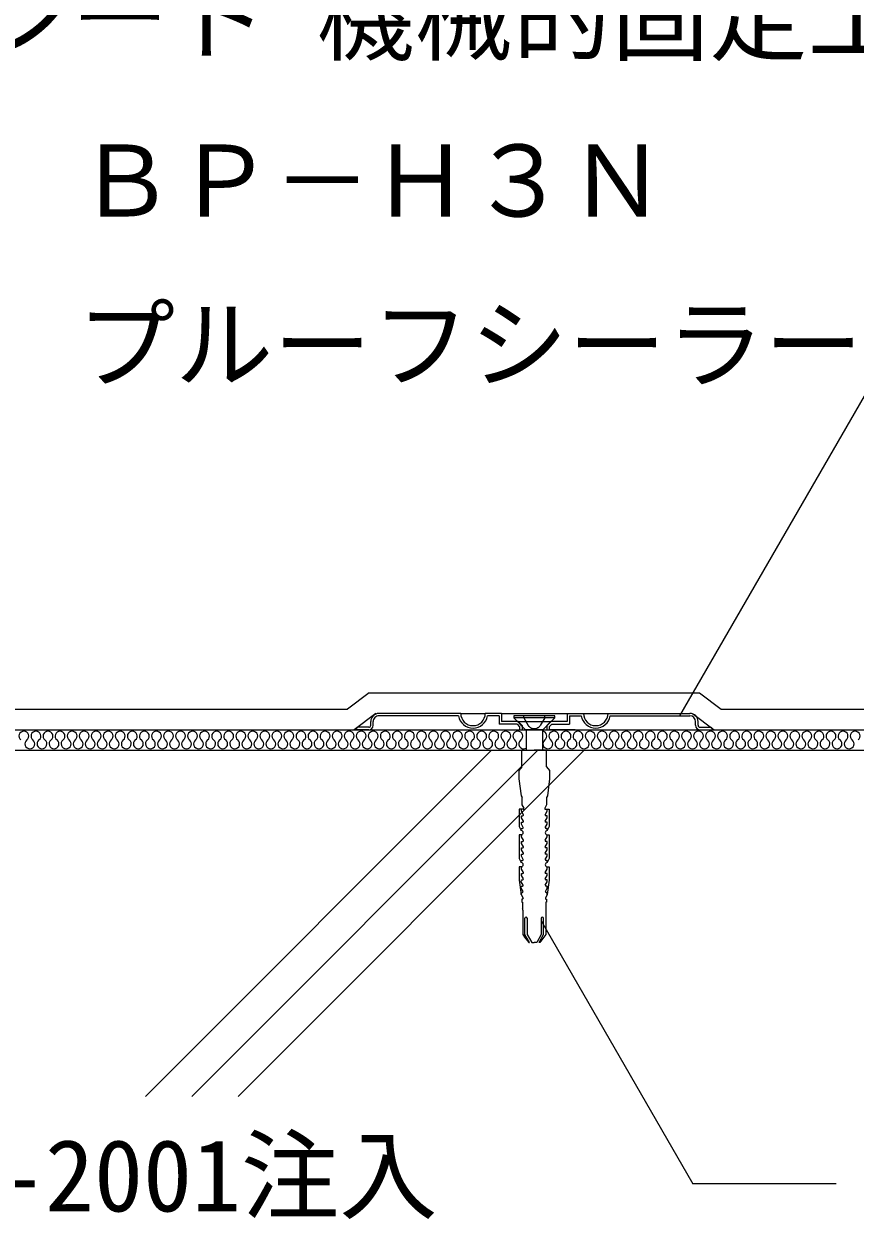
# Model space of a CAD drawing. Units: millimetres, scale not verified. Extents: x -615 to 665, y -971 to 997.
# Drawn here: x -169.4 to 33.7, y -741.9 to -449.9 of the extents above; entities that cross this region are included whole.
import ezdxf
from ezdxf.enums import TextEntityAlignment as Align

# ---------------------------------------------------------------- set-up
doc = ezdxf.new("R2010")
doc.units = ezdxf.units.MM
doc.header["$LTSCALE"] = 8
doc.linetypes.add('DASHED3', pattern=[4, 3, -1])
for name, color, linetype in [('4-2', 7, 'Continuous'), ('4-4', 2, 'Continuous'), ('4-6', 2, 'Continuous'), ('4-7', 7, 'Continuous'), ('4-A', 7, 'Continuous'), ('4-D', 4, 'Continuous'), ('4-E', 4, 'Continuous')]:
    doc.layers.add(name, color=color, linetype=linetype)
doc.styles.add('ＭＳ ゴシック', font='')
doc.styles.get('ＭＳ ゴシック').set_extended_font_data('MS Gothic')

msp = doc.modelspace()

# ---------------------------------------------------------------- linework, layer by layer
at = {"layer": '4-2'}
for p, q in [((-83.409, -618.311), (-88.699, -622.311)), ((-6.001, -618.311), (-0.71, -622.311)), ((-308.536, -622.311), (545.295, -622.311)), ((-344.705, -627.311), (545.295, -627.311))]:
    msp.add_line(p, q, dxfattribs=at)
at = {"layer": '4-4'}
for p, q in [((-85.087, -613.311), (-90.377, -617.311)), ((-85.087, -613.311), (-4.323, -613.311)), ((-4.323, -613.311), (0.967, -617.311)), ((-228.24, -617.311), (-90.377, -617.311)), ((0.967, -617.311), (545.295, -617.311))]:
    msp.add_line(p, q, dxfattribs=at)
at = {"layer": '4-6'}
for p, q in [((-62.67, -618.311), (-82.67, -618.311)), ((-63.22, -618.911), (-82.67, -618.911)), ((-62.67, -618.311), (-56.67, -618.311)), ((-52.67, -618.311), (-56.67, -618.311)), ((-53.27, -618.911), (-56.121, -618.911)), ((-53.27, -618.911), (-53.27, -620.911)), ((-52.67, -618.311), (-36.67, -618.311)), ((-52.67, -618.311), (-52.67, -620.311)), ((-36.67, -618.311), (-32.67, -618.311)), ((-36.07, -618.911), (-33.22, -618.911)), ((-36.07, -618.911), (-36.07, -620.911)), ((-32.67, -618.311), (-26.67, -618.311)), ((-26.67, -618.311), (-6.67, -618.311)), ((-26.121, -618.911), (-6.67, -618.911)), ((-85.17, -621.711), (-87.67, -621.711)), ((-84.67, -621.211), (-84.67, -620.311)), ((-84.07, -621.211), (-84.07, -620.311)), ((-48.919, -620.911), (-53.27, -620.911)), ((-48.67, -620.311), (-52.67, -620.311)), ((-48.919, -620.911), (-48.27, -621.559)), ((-48.67, -620.311), (-47.67, -621.311)), ((-48.67, -620.311), (-40.67, -620.311)), ((-48.27, -621.559), (-48.27, -622.311)), ((-47.67, -621.311), (-47.67, -622.311)), ((-40.422, -620.911), (-41.07, -621.559)), ((-41.07, -621.559), (-41.07, -622.311)), ((-40.422, -620.911), (-36.07, -620.911)), ((-5.27, -621.211), (-5.27, -620.311)), ((-4.67, -621.211), (-4.67, -620.311)), ((-4.17, -621.711), (-1.67, -621.711)), ((-88.17, -622.311), (-88.17, -622.211)), ((-85.17, -622.311), (-88.17, -622.311)), ((-85.17, -622.311), (-18.766, -622.311)), ((-34.741, -622.311), (-41.07, -622.311)), ((-18.766, -622.311), (-1.17, -622.311)), ((-1.17, -622.311), (-1.17, -622.211))]:
    msp.add_line(p, q, dxfattribs=at)
msp.add_lwpolyline([(-36.67, -618.311), (-36.67, -620.311), (-40.67, -620.311), (-41.67, -621.311), (-41.67, -622.311)], dxfattribs=at)
for centre, radius, start, end in [((-82.67, -620.311), 2, 89.99999, 179.99999), ((-82.67, -620.311), 1.4, 89.99999, 179.99999), ((-59.67, -618.311), 3.6, 189.59406, 350.40592), ((-59.67, -618.311), 3, 179.99999, 359.99999), ((-29.67, -618.311), 3.6, 189.59406, 350.40592), ((-29.67, -618.311), 3, 179.99999, 359.99999), ((-6.67, -620.311), 2, 359.99999, 89.99999), ((-6.67, -620.311), 1.4, 359.99999, 89.99999), ((-87.67, -622.211), 0.5, 89.99999, 179.99999), ((-85.17, -621.211), 1.1, 269.99999, 359.99999), ((-85.17, -621.211), 0.5, 269.99999, 359.99999), ((-4.17, -621.211), 1.1, 179.99999, 269.99999), ((-4.17, -621.211), 0.5, 179.99999, 269.99999), ((-1.67, -622.211), 0.5, 359.99999, 89.99999)]:
    msp.add_arc(centre, radius, start, end, dxfattribs=at)
at = {"layer": '4-7'}
for p, q in [((-49.705, -618.936), (-49.705, -619.436)), ((-49.705, -619.436), (-46.83, -622.311)), ((-39.705, -619.436), (-49.705, -619.436)), ((-39.705, -619.436), (-42.58, -622.311)), ((-42.58, -622.311), (-46.83, -622.311)), ((-46.705, -622.311), (-46.705, -627.311)), ((-42.705, -622.311), (-42.705, -627.311)), ((-47.874, -646.935), (-47.874, -646.935)), ((-47.874, -646.935), (-47.874, -646.935)), ((-41.536, -646.935), (-41.536, -646.935)), ((-41.536, -646.935), (-41.536, -646.935)), ((-47.874, -662.602), (-47.441, -663.426)), ((-41.536, -662.602), (-41.969, -663.426))]:
    msp.add_line(p, q, dxfattribs=at)
at = {"layer": '4-7', "linetype": 'DASHED3'}
for p, q in [((-47.255, -619.436), (-47.255, -618.936)), ((-42.155, -619.436), (-42.155, -618.936)), ((-47.255, -619.436), (-46.172, -621.311)), ((-42.155, -619.436), (-43.237, -621.311))]:
    msp.add_line(p, q, dxfattribs=at)
at = {"layer": '4-7'}
for points in [[(-39.705, -619.436), (-39.705, -618.936), (-49.705, -618.936)], [(-47.705, -631.406), (-47.705, -627.311), (-44.705, -627.311)], [(-41.705, -631.406), (-41.705, -627.311), (-44.705, -627.311)], [(-47.705, -631.406), (-48.455, -632.231), (-48.455, -634.329), (-47.907, -638.447), (-47.665, -638.854), (-47.705, -638.854), (-47.705, -640.668), (-47.272, -641.493)], [(-41.705, -631.406), (-40.955, -632.231), (-40.955, -634.329), (-41.503, -638.447), (-41.745, -638.854), (-41.705, -638.854), (-41.705, -640.668), (-42.138, -641.493)], [(-47.402, -641.74), (-48.38, -641.74), (-48.38, -645.974), (-47.878, -646.935), (-47.874, -646.935)], [(-47.333, -643.06), (-47.841, -642.235), (-47.841, -641.74)], [(-42.076, -643.06), (-41.569, -642.235), (-41.569, -641.74)], [(-42.008, -641.74), (-41.03, -641.74), (-41.03, -645.974), (-41.531, -646.935), (-41.536, -646.935)], [(-47.333, -644.626), (-47.841, -643.802), (-47.841, -643.324), (-47.492, -643.307)], [(-47.39, -646.193), (-47.841, -645.368), (-47.841, -644.891), (-47.493, -644.874)], [(-42.076, -644.626), (-41.569, -643.802), (-41.569, -643.324), (-41.918, -643.307)], [(-42.019, -646.193), (-41.569, -645.368), (-41.569, -644.891), (-41.917, -644.874)], [(-47.841, -648.007), (-48.38, -648.007), (-48.38, -653.804), (-47.874, -654.768)], [(-47.874, -646.935), (-47.87, -646.458), (-47.552, -646.44)], [(-47.333, -649.326), (-47.841, -648.502), (-47.841, -648.007)], [(-42.076, -649.326), (-41.569, -648.502), (-41.569, -648.007)], [(-41.536, -646.935), (-41.54, -646.458), (-41.857, -646.44)], [(-41.569, -648.007), (-41.03, -648.007), (-41.03, -653.804), (-41.536, -654.768)], [(-47.333, -650.893), (-47.841, -650.068), (-47.841, -649.591), (-47.493, -649.574)], [(-47.333, -652.46), (-47.841, -651.635), (-47.841, -651.158), (-47.493, -651.14)], [(-42.076, -650.893), (-41.569, -650.068), (-41.569, -649.591), (-41.917, -649.574)], [(-42.076, -652.46), (-41.569, -651.635), (-41.569, -651.158), (-41.917, -651.14)], [(-47.391, -654.026), (-47.841, -653.202), (-47.841, -652.724), (-47.493, -652.707)], [(-42.019, -654.026), (-41.569, -653.202), (-41.569, -652.724), (-41.917, -652.707)], [(-47.841, -655.84), (-48.38, -655.84), (-48.38, -659.089), (-47.874, -662.602), (-47.873, -662.124), (-47.565, -662.107)], [(-47.874, -654.768), (-47.87, -654.291), (-47.549, -654.274)], [(-47.333, -657.16), (-47.841, -656.335), (-47.841, -655.84)], [(-42.076, -657.16), (-41.569, -656.335), (-41.569, -655.84)], [(-41.536, -654.768), (-41.54, -654.291), (-41.86, -654.274)], [(-41.569, -655.84), (-41.03, -655.84), (-41.03, -659.089), (-41.536, -662.602), (-41.536, -662.124), (-41.845, -662.107)], [(-47.398, -660.293), (-47.862, -659.468), (-47.857, -658.991), (-47.523, -658.974)], [(-47.366, -658.726), (-47.846, -657.902), (-47.841, -657.424), (-47.493, -657.407)], [(-42.044, -658.726), (-41.564, -657.902), (-41.569, -657.424), (-41.917, -657.407)], [(-42.012, -660.293), (-41.548, -659.468), (-41.552, -658.991), (-41.887, -658.974)], [(-47.42, -661.86), (-47.871, -661.035), (-47.869, -660.558), (-47.546, -660.54)], [(-41.99, -661.86), (-41.539, -661.035), (-41.541, -660.558), (-41.863, -660.54)], [(-47.57, -663.674), (-47.705, -663.674), (-47.705, -664.457), (-47.555, -664.457), (-47.555, -666.065), (-47.548, -666.065)], [(-41.839, -663.674), (-41.705, -663.674), (-41.705, -664.457), (-41.855, -664.457), (-41.855, -666.065), (-41.861, -666.065)], [(-47.498, -666.395), (-47.498, -672.345), (-47.058, -672.997), (-46.055, -674.311), (-45.905, -674.311), (-46.99, -672.345), (-46.99, -668.374)], [(-46.407, -668.374), (-46.407, -672.345), (-45.322, -674.311), (-44.705, -674.311)], [(-43.002, -668.374), (-43.002, -672.345), (-44.088, -674.311), (-44.705, -674.311)], [(-41.912, -666.395), (-41.912, -672.345), (-42.352, -672.997), (-43.355, -674.311), (-43.504, -674.311), (-42.419, -672.345), (-42.419, -668.374)]]:
    msp.add_lwpolyline(points, dxfattribs=at)
at = {"layer": '4-7', "linetype": 'DASHED3'}
msp.add_arc((-44.705, -620.2), 1.84, 217.11751, 322.88248, dxfattribs=at)
at = {"layer": '4-7'}
for centre, major_axis, start_param, end_param in [((-47.412, -641.569), (0, -0.172), 0.06848, 2.1628795), ((-41.997, -641.569), (0, -0.172), 4.1203058, 6.2147054), ((-47.541, -643.084), (0, -0.229), 0.2312026, 1.6765256), ((-47.541, -644.651), (0, -0.229), 0.2312026, 1.6765256), ((-41.869, -643.084), (0, -0.229), 4.6066597, 6.0519827), ((-41.869, -644.651), (0, -0.229), 4.6066597, 6.0519827), ((-47.895, -647.471), (0, -0.536), 0.0442118, 3.0973809), ((-47.598, -646.217), (0, -0.229), 0.2312026, 1.6765256), ((-41.812, -646.217), (0, -0.229), 4.6066597, 6.0519827), ((-41.514, -647.471), (0, -0.536), 3.1858044, 6.2389735), ((-47.541, -649.351), (0, -0.229), 0.2312026, 1.6765256), ((-47.541, -650.917), (0, -0.229), 0.2312026, 1.6765256), ((-41.869, -649.351), (0, -0.229), 4.6066597, 6.0519827), ((-41.869, -650.917), (0, -0.229), 4.6066597, 6.0519827), ((-47.598, -654.051), (0, -0.229), 0.2312026, 1.6765256), ((-47.541, -652.484), (0, -0.229), 0.2312026, 1.6765256), ((-41.869, -652.484), (0, -0.229), 4.6066597, 6.0519827), ((-41.812, -654.051), (0, -0.229), 4.6066597, 6.0519827), ((-47.895, -655.304), (0, -0.536), 0.0442118, 3.0973809), ((-41.514, -655.304), (0, -0.536), 3.1858044, 6.2389735), ((-47.573, -658.751), (0, -0.229), 0.2312026, 1.6765256), ((-47.541, -657.184), (0, -0.229), 0.2312026, 1.6765256), ((-41.869, -657.184), (0, -0.229), 4.6066597, 6.0519827), ((-41.837, -658.751), (0, -0.229), 4.6066597, 6.0519827), ((-47.627, -661.884), (0, -0.229), 0.2312026, 1.6765256), ((-47.605, -660.317), (0, -0.229), 0.2312026, 1.6765256), ((-41.804, -660.317), (0, -0.229), 4.6066597, 6.0519827), ((-41.782, -661.884), (0, -0.229), 4.6066597, 6.0519827), ((-47.583, -663.501), (0, -0.174), 0.0818475, 2.1771705), ((-41.826, -663.501), (0, -0.174), 4.1060148, 6.2013378), ((-48.225, -666.359), (0, -0.8), 1.5261677, 1.947508), ((-46.699, -668.384), (0, -0.321), 1.5390306, 4.6806232), ((-42.711, -668.384), (0, -0.321), 1.6025621, 4.7441547), ((-41.185, -666.359), (0, -0.8), 4.3356773, 4.7570176)]:
    msp.add_ellipse(centre, major_axis=major_axis, ratio=0.909574, start_param=start_param, end_param=end_param, dxfattribs=at)
at = {"layer": '4-A'}
for p, q in [((-9.134, -618.92), (88.271, -450.21)), ((-43.049, -669.004), (-5.941, -733.275)), ((29.106, -733.275), (-5.941, -733.275))]:
    msp.add_line(p, q, dxfattribs=at)
at = {"layer": '4-D'}
for centre, start, end in [((-169.425, -623.852), 307.52351, 232.47649), ((-167.953, -625.769), 127.52351, 52.47649), ((-166.481, -623.852), 307.52351, 232.47649), ((-165.009, -625.769), 127.52351, 52.47649), ((-163.537, -623.852), 307.52351, 232.47649), ((-162.065, -625.769), 127.52351, 52.47649), ((-160.593, -623.852), 307.52351, 232.47649), ((-159.122, -625.769), 127.52351, 52.47649), ((-157.65, -623.852), 307.52351, 232.47649), ((-156.178, -625.769), 127.52351, 52.47649), ((-154.706, -623.852), 307.52351, 232.47649), ((-153.234, -625.769), 127.52351, 52.47649), ((-151.762, -623.852), 307.52351, 232.47649), ((-150.29, -625.769), 127.52351, 52.47649), ((-148.818, -623.852), 307.52351, 232.47649), ((-147.346, -625.769), 127.52351, 52.47649), ((-145.874, -623.852), 307.52351, 232.47649), ((-144.402, -625.769), 127.52351, 52.47649), ((-142.93, -623.852), 307.52351, 232.47649), ((-141.458, -625.769), 127.52351, 52.47649), ((-139.986, -623.852), 307.52351, 232.47649), ((-138.514, -625.769), 127.52351, 52.47649), ((-137.042, -623.852), 307.52351, 232.47649), ((-135.57, -625.769), 127.52351, 52.47649), ((-134.098, -623.852), 307.52351, 232.47649), ((-132.626, -625.769), 127.52351, 52.47649), ((-131.154, -623.852), 307.52351, 232.47649), ((-129.682, -625.769), 127.52351, 52.47649), ((-128.21, -623.852), 307.52351, 232.47649), ((-126.738, -625.769), 127.52351, 52.47649), ((-125.266, -623.852), 307.52351, 232.47649), ((-123.794, -625.769), 127.52351, 52.47649), ((-122.323, -623.852), 307.52351, 232.47649), ((-120.851, -625.769), 127.52351, 52.47649), ((-119.379, -623.852), 307.52351, 232.47649), ((-117.907, -625.769), 127.52351, 52.47649), ((-116.435, -623.852), 307.52351, 232.47649), ((-114.963, -625.769), 127.52351, 52.47649), ((-113.491, -623.852), 307.52351, 232.47649), ((-112.019, -625.769), 127.52351, 52.47649), ((-110.547, -623.852), 307.52351, 232.47649), ((-109.075, -625.769), 127.52351, 52.47649), ((-107.603, -623.852), 307.52351, 232.47649), ((-106.131, -625.769), 127.52351, 52.47649), ((-104.659, -623.852), 307.52351, 232.47649), ((-103.187, -625.769), 127.52351, 52.47649), ((-101.715, -623.852), 307.52351, 232.47649), ((-100.243, -625.769), 127.52351, 52.47649), ((-98.771, -623.852), 307.52351, 232.47649), ((-97.299, -625.769), 127.52351, 52.47649), ((-95.827, -623.852), 307.52351, 232.47649), ((-94.355, -625.769), 127.52351, 52.47649), ((-92.883, -623.852), 307.52351, 232.47649), ((-91.411, -625.769), 127.52351, 52.47649), ((-89.939, -623.852), 307.52351, 232.47649), ((-88.467, -625.769), 127.52351, 52.47649), ((-86.995, -623.852), 307.52351, 232.47649), ((-85.524, -625.769), 127.52351, 52.47649), ((-84.052, -623.852), 307.52351, 232.47649), ((-82.58, -625.769), 127.52351, 52.47649), ((-81.108, -623.852), 307.52351, 232.47649), ((-79.636, -625.769), 127.52351, 52.47649), ((-78.164, -623.852), 307.52351, 232.47649), ((-76.692, -625.769), 127.52351, 52.47649), ((-75.22, -623.852), 307.52351, 232.47649), ((-73.748, -625.769), 127.52351, 52.47649), ((-72.276, -623.852), 307.52351, 232.47649), ((-70.804, -625.769), 127.52351, 52.47649), ((-69.332, -623.852), 307.52351, 232.47649), ((-67.86, -625.769), 127.52351, 52.47649), ((-66.388, -623.852), 307.52351, 232.47649), ((-64.916, -625.769), 127.52351, 52.47649), ((-63.444, -623.852), 307.52351, 232.47649), ((-61.972, -625.769), 127.52351, 52.47649), ((-60.5, -623.852), 307.52351, 232.47649), ((-59.028, -625.769), 127.52351, 52.47649), ((-57.556, -623.852), 307.52351, 232.47649), ((-56.084, -625.769), 127.52351, 52.47649), ((-54.612, -623.852), 307.52351, 232.47649), ((-53.14, -625.769), 127.52351, 52.47649), ((-51.668, -623.852), 307.52351, 232.47649), ((-50.196, -625.769), 127.52351, 52.47649), ((-48.725, -623.852), 307.52351, 232.47649), ((-47.253, -625.769), 127.52351, 296.95768), ((-42.837, -623.852), 307.52351, 83.73338), ((-41.365, -625.769), 127.52351, 52.47649), ((-39.893, -623.852), 307.52351, 232.47649), ((-38.421, -625.769), 127.52351, 52.47649), ((-36.949, -623.852), 307.52351, 232.47649), ((-35.477, -625.769), 127.52351, 52.47649), ((-34.005, -623.852), 307.52351, 232.47649), ((-32.533, -625.769), 127.52351, 52.47649), ((-31.061, -623.852), 307.52351, 232.47649), ((-29.589, -625.769), 127.52351, 52.47649), ((-28.117, -623.852), 307.52351, 232.47649), ((-26.645, -625.769), 127.52351, 52.47649), ((-25.173, -623.852), 307.52351, 232.47649), ((-23.701, -625.769), 127.52351, 52.47649), ((-22.229, -623.852), 307.52351, 232.47649), ((-20.757, -625.769), 127.52351, 52.47649), ((-19.285, -623.852), 307.52351, 232.47649), ((-17.813, -625.769), 127.52351, 52.47649), ((-16.341, -623.852), 307.52351, 232.47649), ((-14.869, -625.769), 127.52351, 52.47649), ((-13.397, -623.852), 307.52351, 232.47649), ((-11.926, -625.769), 127.52351, 52.47649), ((-10.454, -623.852), 307.52351, 232.47649), ((-8.982, -625.769), 127.52351, 52.47649), ((-7.51, -623.852), 307.52351, 232.47649), ((-6.038, -625.769), 127.52351, 52.47649), ((-4.566, -623.852), 307.52351, 232.47649), ((-3.094, -625.769), 127.52351, 52.47649), ((-1.622, -623.852), 307.52351, 232.47649), ((-0.15, -625.769), 127.52351, 52.47649), ((1.322, -623.852), 307.52351, 232.47649), ((2.794, -625.769), 127.52351, 52.47649), ((4.266, -623.852), 307.52351, 232.47649), ((5.738, -625.769), 127.52351, 52.47649), ((7.21, -623.852), 307.52351, 232.47649), ((8.682, -625.769), 127.52351, 52.47649), ((10.154, -623.852), 307.52351, 232.47649), ((11.626, -625.769), 127.52351, 52.47649), ((13.098, -623.852), 307.52351, 232.47649), ((14.57, -625.769), 127.52351, 52.47649), ((16.042, -623.852), 307.52351, 232.47649), ((17.514, -625.769), 127.52351, 52.47649), ((18.986, -623.852), 307.52351, 232.47649), ((20.458, -625.769), 127.52351, 52.47649), ((21.93, -623.852), 307.52351, 232.47649), ((23.402, -625.769), 127.52351, 52.47649), ((24.874, -623.852), 307.52351, 232.47649), ((26.345, -625.769), 127.52351, 52.47649), ((27.817, -623.852), 307.52351, 232.47649), ((29.289, -625.769), 127.52351, 52.47649), ((30.761, -623.852), 307.52351, 232.47649), ((32.233, -625.769), 127.52351, 52.47649), ((33.705, -623.852), 307.52351, 232.47649)]:
    msp.add_arc(centre, 1.208, start, end, dxfattribs=at)
at = {"layer": '4-E'}
for p, q in [((-139.714, -711.883), (-55.142, -627.311)), ((-128.401, -711.883), (-43.829, -627.311)), ((-117.087, -711.883), (-32.515, -627.311))]:
    msp.add_line(p, q, dxfattribs=at)

# ---------------------------------------------------------------- texts
at = {"layer": '4-A', "style": 'ＭＳ ゴシック'}
for s, p in [('塩ビシート 機械的固定工法', (-229.927, -462.21)), ('ＢＰ－Ｈ３Ｎ', (-156.497, -502.21)), ('プルーフシーラー', (-156.497, -542.21)), ('ＥＬ-2001注入', (-224.239, -745.275))]:
    msp.add_text(s, height=17.6, dxfattribs=at).set_placement(p, align=Align.BOTTOM_LEFT)

doc.saveas('drawing.dxf')
